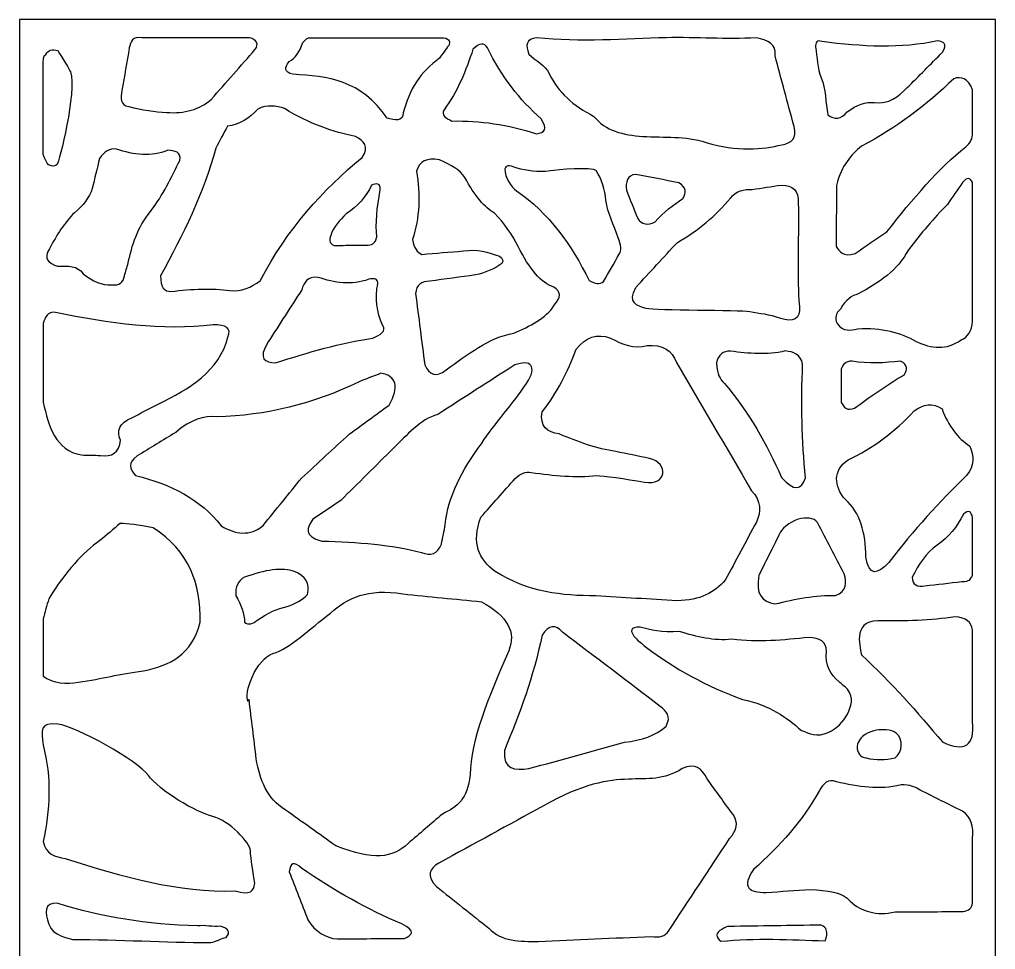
# Model space of a CAD drawing. Header units: centimetres. Extents: x 14.82 to 19.91, y -9 to 0.71.
# Drawn here: x 14.82 to 19.91, y -4.15 to 0.71 of the extents above; entities that cross this region are included whole.
import ezdxf

# ---------------------------------------------------------------- set-up
doc = ezdxf.new("R2010")
doc.units = ezdxf.units.CM
doc.header["$MEASUREMENT"] = 0
doc.layers.add('layer 1', color=7, linetype='Continuous')

msp = doc.modelspace()

# ---------------------------------------------------------------- linework, layer by layer
at = {"layer": 'layer 1', "color": 250, "lineweight": 30}
for points, knots in [([(14.81701, 0.70728), (14.81701, 0.70728), (19.91084, 0.70728), (19.91084, 0.70728), (19.91084, 0.70728), (19.91084, 0.70728), (19.91084, -9.00021), (19.91084, -9.00021), (19.91084, -9.00021), (19.91084, -9.00021), (14.81701, -9.00021), (14.81701, -9.00021), (14.81701, -9.00021), (14.81701, -9.00021), (14.81701, 0.70728), (14.81701, 0.70728)], [0, 0, 0, 0, 0.2, 0.2, 0.2, 0.2, 0.4, 0.4, 0.4, 0.4, 0.6, 0.6, 0.6, 0.6, 1, 1, 1, 1]), ([(15.38999, 0.55943), (15.39909, 0.58929), (15.40556, 0.6216), (15.45627, 0.61218), (15.45627, 0.61218), (15.64322, 0.61218), (15.83016, 0.61218), (16.01711, 0.61218), (16.01711, 0.61218), (16.0562, 0.60054), (16.0664, 0.5804), (16.04771, 0.55177), (16.04771, 0.55177), (15.97122, 0.46494), (15.89474, 0.3781), (15.81827, 0.29127), (15.81827, 0.29127), (15.75708, 0.23764), (15.6789, 0.21466), (15.58374, 0.22232), (15.58374, 0.22232), (15.52339, 0.22574), (15.45796, 0.23596), (15.38744, 0.25297), (15.38744, 0.25297), (15.34144, 0.25971), (15.34318, 0.29635), (15.35175, 0.33724), (15.35175, 0.33724), (15.3645, 0.41131), (15.37724, 0.48538), (15.38999, 0.55943)], [0, 0, 0, 0, 0.1111111, 0.1111111, 0.1111111, 0.1111111, 0.2222222, 0.2222222, 0.2222222, 0.2222222, 0.3333333, 0.3333333, 0.3333333, 0.3333333, 0.4444444, 0.4444444, 0.4444444, 0.4444444, 0.5555556, 0.5555556, 0.5555556, 0.5555556, 0.6666667, 0.6666667, 0.6666667, 0.6666667, 0.7777778, 0.7777778, 0.7777778, 0.7777778, 1, 1, 1, 1]), ([(16.33322, 0.61218), (16.32232, 0.61288), (16.31016, 0.60438), (16.29499, 0.58753), (16.29499, 0.58753), (16.28139, 0.53986), (16.2576, 0.50666), (16.2236, 0.48792), (16.2236, 0.48792), (16.19917, 0.45685), (16.19705, 0.43216), (16.244, 0.42152), (16.244, 0.42152), (16.42349, 0.41121), (16.60106, 0.39261), (16.73601, 0.19167), (16.73601, 0.19167), (16.77489, 0.18257), (16.81592, 0.1698), (16.82014, 0.21976), (16.82014, 0.21976), (16.84902, 0.34065), (16.91189, 0.43599), (17.00878, 0.5058), (17.00878, 0.5058), (17.02492, 0.52793), (17.04106, 0.55007), (17.05722, 0.57221), (17.05722, 0.57221), (17.06449, 0.58939), (17.06622, 0.6053), (17.02918, 0.61218), (17.02918, 0.61218), (16.79719, 0.61218), (16.5652, 0.61218), (16.33322, 0.61218)], [0, 0, 0, 0, 0.1, 0.1, 0.1, 0.1, 0.2, 0.2, 0.2, 0.2, 0.3, 0.3, 0.3, 0.3, 0.4, 0.4, 0.4, 0.4, 0.5, 0.5, 0.5, 0.5, 0.6, 0.6, 0.6, 0.6, 0.7, 0.7, 0.7, 0.7, 0.8, 0.8, 0.8, 0.8, 1, 1, 1, 1]), ([(17.51609, 0.61218), (17.74384, 0.58681), (17.97893, 0.6069), (18.19138, 0.61218), (18.19138, 0.61218), (18.35662, 0.6163), (18.50113, 0.60185), (18.66326, 0.61218), (18.66326, 0.61218), (18.72114, 0.59893), (18.7705, 0.57969), (18.76014, 0.51857), (18.76014, 0.51857), (18.79328, 0.39513), (18.82642, 0.27169), (18.85956, 0.14825), (18.85956, 0.14825), (18.87655, 0.0861), (18.8468, 0.06142), (18.79582, 0.05375), (18.79582, 0.05375), (18.69773, 0.02842), (18.56009, 0.01634), (18.4008, 0.06594), (18.4008, 0.06594), (18.28862, 0.10087), (18.18658, 0.09017), (18.06928, 0.09717), (18.06928, 0.09717), (17.96772, 0.10438), (17.87507, 0.12651), (17.81436, 0.20189), (17.81436, 0.20189), (17.70798, 0.25705), (17.62645, 0.32884), (17.58125, 0.42489), (17.58125, 0.42489), (17.56045, 0.4691), (17.51062, 0.49246), (17.4753, 0.52624), (17.4753, 0.52624), (17.45618, 0.57278), (17.46043, 0.60655), (17.51609, 0.61218)], [0, 0, 0, 0, 0.0833333, 0.0833333, 0.0833333, 0.0833333, 0.1666667, 0.1666667, 0.1666667, 0.1666667, 0.25, 0.25, 0.25, 0.25, 0.3333333, 0.3333333, 0.3333333, 0.3333333, 0.4166667, 0.4166667, 0.4166667, 0.4166667, 0.5, 0.5, 0.5, 0.5, 0.5833333, 0.5833333, 0.5833333, 0.5833333, 0.6666667, 0.6666667, 0.6666667, 0.6666667, 0.75, 0.75, 0.75, 0.75, 0.8333333, 0.8333333, 0.8333333, 0.8333333, 1, 1, 1, 1]), ([(17.18372, 0.55177), (17.21771, 0.58496), (17.2432, 0.58752), (17.2602, 0.55943), (17.2602, 0.55943), (17.33189, 0.40927), (17.42686, 0.28823), (17.53935, 0.18911), (17.53935, 0.18911), (17.57524, 0.13442), (17.55739, 0.11485), (17.51513, 0.11122), (17.51513, 0.11122), (17.36637, 0.15971), (17.21946, 0.18025), (17.0741, 0.17762), (17.0741, 0.17762), (17.04132, 0.19208), (17.01493, 0.20826), (17.03332, 0.23636), (17.03332, 0.23636), (17.10313, 0.33363), (17.14795, 0.4409), (17.18372, 0.55177)], [0, 0, 0, 0, 0.1428571, 0.1428571, 0.1428571, 0.1428571, 0.2857143, 0.2857143, 0.2857143, 0.2857143, 0.4285714, 0.4285714, 0.4285714, 0.4285714, 0.5714286, 0.5714286, 0.5714286, 0.5714286, 0.7142857, 0.7142857, 0.7142857, 0.7142857, 1, 1, 1, 1]), ([(18.97173, 0.56454), (18.97254, 0.58544), (18.97676, 0.60249), (19.00487, 0.59264), (19.00487, 0.59264), (19.21503, 0.56421), (19.41927, 0.5555), (19.60904, 0.59519), (19.60904, 0.59519), (19.63929, 0.59228), (19.66228, 0.5838), (19.63454, 0.53645), (19.63454, 0.53645), (19.5725, 0.47431), (19.51047, 0.41216), (19.44844, 0.35001), (19.44844, 0.35001), (19.40386, 0.30397), (19.35545, 0.26477), (19.28019, 0.2734), (19.28019, 0.2734), (19.23428, 0.27936), (19.1867, 0.26318), (19.13743, 0.22487), (19.13743, 0.22487), (19.10512, 0.18741), (19.07113, 0.18231), (19.03546, 0.20954), (19.03546, 0.20954), (19.02384, 0.27425), (19.02682, 0.34339), (19.0006, 0.40369), (19.0006, 0.40369), (18.97952, 0.45219), (18.98135, 0.51093), (18.97173, 0.56454)], [0, 0, 0, 0, 0.1, 0.1, 0.1, 0.1, 0.2, 0.2, 0.2, 0.2, 0.3, 0.3, 0.3, 0.3, 0.4, 0.4, 0.4, 0.4, 0.5, 0.5, 0.5, 0.5, 0.6, 0.6, 0.6, 0.6, 0.7, 0.7, 0.7, 0.7, 0.8, 0.8, 0.8, 0.8, 1, 1, 1, 1]), ([(14.95439, 0.52496), (14.94016, 0.52496), (14.94016, 0.47772), (14.94016, 0.47772), (14.94016, 0.47772), (14.94016, 0.31938), (14.94016, 0.16103), (14.94016, 0.00268), (14.94016, 0.00268), (14.94865, -0.01958), (14.9573, -0.04153), (14.97096, -0.05351), (14.97096, -0.05351), (14.99007, -0.05989), (15.00408, -0.05861), (15.01302, -0.04968), (15.01302, -0.04968), (15.023, -0.03974), (15.11677, 0.33016), (15.08313, 0.4343), (15.08313, 0.4343), (15.08011, 0.44363), (15.03894, 0.50836), (15.01684, 0.54539), (15.01684, 0.54539), (14.98752, 0.55389), (14.9667, 0.54708), (14.95439, 0.52496)], [0, 0, 0, 0, 0.125, 0.125, 0.125, 0.125, 0.25, 0.25, 0.25, 0.25, 0.375, 0.375, 0.375, 0.375, 0.5, 0.5, 0.5, 0.5, 0.625, 0.625, 0.625, 0.625, 0.75, 0.75, 0.75, 0.75, 1, 1, 1, 1]), ([(19.69317, 0.39854), (19.73194, 0.41174), (19.76646, 0.40152), (19.79166, 0.3398), (19.79166, 0.3398), (19.79166, 0.26573), (19.79166, 0.19167), (19.79166, 0.1176), (19.79166, 0.1176), (19.79204, 0.08461), (19.7795, 0.06292), (19.7569, 0.04354), (19.7569, 0.04354), (19.615, -0.06611), (19.47903, -0.22963), (19.34392, -0.40085), (19.34392, -0.40085), (19.28869, -0.43831), (19.23345, -0.47576), (19.17822, -0.51322), (19.17822, -0.51322), (19.11213, -0.53432), (19.09906, -0.5023), (19.0788, -0.47746), (19.0788, -0.47746), (19.07965, -0.37105), (19.0805, -0.26463), (19.08135, -0.15822), (19.08135, -0.15822), (19.10763, -0.05165), (19.1578, 0.00108), (19.21136, 0.0461), (19.21136, 0.0461), (19.39363, 0.14188), (19.5517, 0.26192), (19.69317, 0.39854)], [0, 0, 0, 0, 0.1, 0.1, 0.1, 0.1, 0.2, 0.2, 0.2, 0.2, 0.3, 0.3, 0.3, 0.3, 0.4, 0.4, 0.4, 0.4, 0.5, 0.5, 0.5, 0.5, 0.6, 0.6, 0.6, 0.6, 0.7, 0.7, 0.7, 0.7, 0.8, 0.8, 0.8, 0.8, 1, 1, 1, 1]), ([(15.9024, 0.1508), (15.96591, 0.15888), (16.01731, 0.19123), (16.06045, 0.24019), (16.06045, 0.24019), (16.10931, 0.26453), (16.1552, 0.25598), (16.20066, 0.24275), (16.20066, 0.24275), (16.3315, 0.16162), (16.45302, 0.12035), (16.5703, 0.09717), (16.5703, 0.09717), (16.61536, 0.07442), (16.64256, 0.04422), (16.60599, -0.01265), (16.60599, -0.01265), (16.39963, -0.18167), (16.21495, -0.38501), (16.07319, -0.65624), (16.07319, -0.65624), (16.02645, -0.69115), (15.97547, -0.71328), (15.91514, -0.70732), (15.91514, -0.70732), (15.82413, -0.69326), (15.71812, -0.69922), (15.60667, -0.71243), (15.60667, -0.71243), (15.57398, -0.71199), (15.55188, -0.69241), (15.55314, -0.6307), (15.55314, -0.6307), (15.66925, -0.41604), (15.77979, -0.19928), (15.84121, 0.03588), (15.84121, 0.03588), (15.86161, 0.07419), (15.882, 0.1125), (15.9024, 0.1508)], [0, 0, 0, 0, 0.0909091, 0.0909091, 0.0909091, 0.0909091, 0.1818182, 0.1818182, 0.1818182, 0.1818182, 0.2727273, 0.2727273, 0.2727273, 0.2727273, 0.3636364, 0.3636364, 0.3636364, 0.3636364, 0.4545455, 0.4545455, 0.4545455, 0.4545455, 0.5454545, 0.5454545, 0.5454545, 0.5454545, 0.6363636, 0.6363636, 0.6363636, 0.6363636, 0.7272727, 0.7272727, 0.7272727, 0.7272727, 0.8181818, 0.8181818, 0.8181818, 0.8181818, 1, 1, 1, 1]), ([(15.23449, -0.01776), (15.25944, 0.01629), (15.28759, 0.03757), (15.32276, 0.03077), (15.32276, 0.03077), (15.41367, 0.00136), (15.50385, -0.01314), (15.59138, 0.02567), (15.59138, 0.02567), (15.62596, 0.02081), (15.66336, 0.01854), (15.65288, -0.02797), (15.65288, -0.02797), (15.61093, -0.11692), (15.56708, -0.20589), (15.50121, -0.29486), (15.50121, -0.29486), (15.42924, -0.37986), (15.40457, -0.47116), (15.38394, -0.56302), (15.38394, -0.56302), (15.37757, -0.58558), (15.37119, -0.60814), (15.36482, -0.6307), (15.36482, -0.6307), (15.35822, -0.66391), (15.33996, -0.68432), (15.29599, -0.67667), (15.29599, -0.67667), (15.24896, -0.68137), (15.19986, -0.65875), (15.14941, -0.61921), (15.14941, -0.61921), (15.12079, -0.5767), (15.06827, -0.57862), (15.01557, -0.5809), (15.01557, -0.5809), (14.96836, -0.5641), (14.93904, -0.53984), (14.97351, -0.48895), (14.97351, -0.48895), (15.01069, -0.41713), (15.05276, -0.35263), (15.10352, -0.30124), (15.10352, -0.30124), (15.14887, -0.26388), (15.18181, -0.22237), (15.19657, -0.17482), (15.19657, -0.17482), (15.20921, -0.12247), (15.22185, -0.07011), (15.23449, -0.01776)], [0, 0, 0, 0, 0.0714286, 0.0714286, 0.0714286, 0.0714286, 0.1428571, 0.1428571, 0.1428571, 0.1428571, 0.2142857, 0.2142857, 0.2142857, 0.2142857, 0.2857143, 0.2857143, 0.2857143, 0.2857143, 0.3571429, 0.3571429, 0.3571429, 0.3571429, 0.4285714, 0.4285714, 0.4285714, 0.4285714, 0.5, 0.5, 0.5, 0.5, 0.5714286, 0.5714286, 0.5714286, 0.5714286, 0.6428571, 0.6428571, 0.6428571, 0.6428571, 0.7142857, 0.7142857, 0.7142857, 0.7142857, 0.7857143, 0.7857143, 0.7857143, 0.7857143, 0.8571429, 0.8571429, 0.8571429, 0.8571429, 1, 1, 1, 1]), ([(16.88897, -0.08416), (16.905, -0.03426), (16.94173, -0.01064), (17.00878, -0.02541), (17.00878, -0.02541), (17.07187, -0.05185), (17.11563, -0.07737), (17.14135, -0.11736), (17.14135, -0.11736), (17.19316, -0.21461), (17.245, -0.27463), (17.29685, -0.3038), (17.29685, -0.3038), (17.34972, -0.35763), (17.38842, -0.41679), (17.41921, -0.47746), (17.41921, -0.47746), (17.47799, -0.59355), (17.53969, -0.66867), (17.60531, -0.68944), (17.60531, -0.68944), (17.64356, -0.71071), (17.6444, -0.74221), (17.60786, -0.78394), (17.60786, -0.78394), (17.56361, -0.85441), (17.48153, -0.89329), (17.39627, -0.92952), (17.39627, -0.92952), (17.26425, -0.95397), (17.15549, -1.04057), (17.04447, -1.12105), (17.04447, -1.12105), (16.98986, -1.16522), (16.9563, -1.14499), (16.9323, -1.09552), (16.9323, -1.09552), (16.91615, -0.97123), (16.90001, -0.84694), (16.88386, -0.72265), (16.88386, -0.72265), (16.88806, -0.6762), (16.9162, -0.65922), (16.95779, -0.65879), (16.95779, -0.65879), (17.03767, -0.64772), (17.11755, -0.63665), (17.19743, -0.62559), (17.19743, -0.62559), (17.2466, -0.61506), (17.29269, -0.59607), (17.33509, -0.56685), (17.33509, -0.56685), (17.34518, -0.55214), (17.33775, -0.5398), (17.32234, -0.52854), (17.32234, -0.52854), (17.26376, -0.50748), (17.20423, -0.48894), (17.1337, -0.50045), (17.1337, -0.50045), (17.06147, -0.5064), (16.98924, -0.51236), (16.91701, -0.51833), (16.91701, -0.51833), (16.8934, -0.50768), (16.87516, -0.4864), (16.86857, -0.44171), (16.86857, -0.44171), (16.90427, -0.32593), (16.91106, -0.20673), (16.88897, -0.08416)], [0, 0, 0, 0, 0.0526316, 0.0526316, 0.0526316, 0.0526316, 0.1052632, 0.1052632, 0.1052632, 0.1052632, 0.1578947, 0.1578947, 0.1578947, 0.1578947, 0.2105263, 0.2105263, 0.2105263, 0.2105263, 0.2631579, 0.2631579, 0.2631579, 0.2631579, 0.3157895, 0.3157895, 0.3157895, 0.3157895, 0.3684211, 0.3684211, 0.3684211, 0.3684211, 0.4210526, 0.4210526, 0.4210526, 0.4210526, 0.4736842, 0.4736842, 0.4736842, 0.4736842, 0.5263158, 0.5263158, 0.5263158, 0.5263158, 0.5789474, 0.5789474, 0.5789474, 0.5789474, 0.6315789, 0.6315789, 0.6315789, 0.6315789, 0.6842105, 0.6842105, 0.6842105, 0.6842105, 0.7368421, 0.7368421, 0.7368421, 0.7368421, 0.7894737, 0.7894737, 0.7894737, 0.7894737, 0.8421053, 0.8421053, 0.8421053, 0.8421053, 0.8947368, 0.8947368, 0.8947368, 0.8947368, 1, 1, 1, 1]), ([(17.35038, -0.07267), (17.35997, -0.05203), (17.36496, -0.04953), (17.41443, -0.06883), (17.41443, -0.06883), (17.46525, -0.08118), (17.51993, -0.09109), (17.58778, -0.08288), (17.58778, -0.08288), (17.62009, -0.07539), (17.80591, -0.06293), (17.82742, -0.0816), (17.82742, -0.0816), (17.85697, -0.12912), (17.87184, -0.18087), (17.87759, -0.23524), (17.87759, -0.23524), (17.88488, -0.30412), (17.92062, -0.36693), (17.94213, -0.43277), (17.94213, -0.43277), (17.95573, -0.46831), (17.96082, -0.49852), (17.94723, -0.51705), (17.94723, -0.51705), (17.92003, -0.56472), (17.89284, -0.61239), (17.86565, -0.66007), (17.86565, -0.66007), (17.84631, -0.67753), (17.81996, -0.67155), (17.79045, -0.65496), (17.79045, -0.65496), (17.69742, -0.46945), (17.5818, -0.30366), (17.4106, -0.18631), (17.4106, -0.18631), (17.38316, -0.16792), (17.35058, -0.11831), (17.35038, -0.07267)], [0, 0, 0, 0, 0.0909091, 0.0909091, 0.0909091, 0.0909091, 0.1818182, 0.1818182, 0.1818182, 0.1818182, 0.2727273, 0.2727273, 0.2727273, 0.2727273, 0.3636364, 0.3636364, 0.3636364, 0.3636364, 0.4545455, 0.4545455, 0.4545455, 0.4545455, 0.5454545, 0.5454545, 0.5454545, 0.5454545, 0.6363636, 0.6363636, 0.6363636, 0.6363636, 0.7272727, 0.7272727, 0.7272727, 0.7272727, 0.8181818, 0.8181818, 0.8181818, 0.8181818, 1, 1, 1, 1]), ([(17.98419, -0.18376), (17.98071, -0.14087), (17.98801, -0.10617), (18.03391, -0.10075), (18.03391, -0.10075), (18.10868, -0.11545), (18.18346, -0.13013), (18.25824, -0.14482), (18.25824, -0.14482), (18.29892, -0.1692), (18.29871, -0.19706), (18.2799, -0.22654), (18.2799, -0.22654), (18.22887, -0.25942), (18.17922, -0.29772), (18.13332, -0.35104), (18.13332, -0.35104), (18.0954, -0.36758), (18.06439, -0.36406), (18.04347, -0.33126), (18.04347, -0.33126), (18.02371, -0.28208), (18.00395, -0.23292), (17.98419, -0.18376)], [0, 0, 0, 0, 0.1428571, 0.1428571, 0.1428571, 0.1428571, 0.2857143, 0.2857143, 0.2857143, 0.2857143, 0.4285714, 0.4285714, 0.4285714, 0.4285714, 0.5714286, 0.5714286, 0.5714286, 0.5714286, 0.7142857, 0.7142857, 0.7142857, 0.7142857, 1, 1, 1, 1]), ([(16.65348, -0.15694), (16.68029, -0.1475), (16.70324, -0.14406), (16.69936, -0.18249), (16.69936, -0.18249), (16.68225, -0.27538), (16.67481, -0.35858), (16.68151, -0.42766), (16.68151, -0.42766), (16.67684, -0.45531), (16.66197, -0.46936), (16.63691, -0.4698), (16.63691, -0.4698), (16.59824, -0.47023), (16.55958, -0.47065), (16.52091, -0.47108), (16.52091, -0.47108), (16.50052, -0.4715), (16.48012, -0.47193), (16.45973, -0.47236), (16.45973, -0.47236), (16.43467, -0.46446), (16.43296, -0.44488), (16.44188, -0.42), (16.44188, -0.42), (16.45587, -0.37398), (16.48774, -0.33994), (16.52218, -0.30762), (16.52218, -0.30762), (16.58189, -0.26697), (16.6278, -0.21801), (16.65348, -0.15694)], [0, 0, 0, 0, 0.1111111, 0.1111111, 0.1111111, 0.1111111, 0.2222222, 0.2222222, 0.2222222, 0.2222222, 0.3333333, 0.3333333, 0.3333333, 0.3333333, 0.4444444, 0.4444444, 0.4444444, 0.4444444, 0.5555556, 0.5555556, 0.5555556, 0.5555556, 0.6666667, 0.6666667, 0.6666667, 0.6666667, 0.7777778, 0.7777778, 0.7777778, 0.7777778, 1, 1, 1, 1]), ([(19.10174, -0.80437), (19.1303, -0.75169), (19.16153, -0.7336), (19.19352, -0.7252), (19.19352, -0.7252), (19.30234, -0.66726), (19.40177, -0.60109), (19.45609, -0.49535), (19.45609, -0.49535), (19.52177, -0.41065), (19.58868, -0.32892), (19.66003, -0.25783), (19.66003, -0.25783), (19.68637, -0.21952), (19.71272, -0.18121), (19.73906, -0.1429), (19.73906, -0.1429), (19.75997, -0.11651), (19.77751, -0.11651), (19.79166, -0.1429), (19.79166, -0.1429), (19.79166, -0.38467), (19.79166, -0.62644), (19.79166, -0.86821), (19.79166, -0.86821), (19.78592, -0.91651), (19.76774, -0.95099), (19.73142, -0.96527), (19.73142, -0.96527), (19.65514, -1.01954), (19.57653, -1.0106), (19.49687, -0.97293), (19.49687, -0.97293), (19.41491, -0.9261), (19.31707, -0.89885), (19.19096, -0.90653), (19.19096, -0.90653), (19.15408, -0.91609), (19.11731, -0.92389), (19.08389, -0.87843), (19.08389, -0.87843), (19.07115, -0.85033), (19.0771, -0.82563), (19.10174, -0.80437)], [0, 0, 0, 0, 0.0833333, 0.0833333, 0.0833333, 0.0833333, 0.1666667, 0.1666667, 0.1666667, 0.1666667, 0.25, 0.25, 0.25, 0.25, 0.3333333, 0.3333333, 0.3333333, 0.3333333, 0.4166667, 0.4166667, 0.4166667, 0.4166667, 0.5, 0.5, 0.5, 0.5, 0.5833333, 0.5833333, 0.5833333, 0.5833333, 0.6666667, 0.6666667, 0.6666667, 0.6666667, 0.75, 0.75, 0.75, 0.75, 0.8333333, 0.8333333, 0.8333333, 0.8333333, 1, 1, 1, 1]), ([(18.03391, -0.69072), (17.99093, -0.77245), (18.03773, -0.78756), (18.08744, -0.80054), (18.08744, -0.80054), (18.13715, -0.81352), (18.57314, -0.80886), (18.62788, -0.81842), (18.62788, -0.81842), (18.68262, -0.82797), (18.72854, -0.8321), (18.78976, -0.85289), (18.78976, -0.85289), (18.85099, -0.87369), (18.89749, -0.85756), (18.8871, -0.79039), (18.8871, -0.79039), (18.87672, -0.72323), (18.88408, -0.4349), (18.88153, -0.2476), (18.88153, -0.2476), (18.88408, -0.18674), (18.85434, -0.15653), (18.79231, -0.15694), (18.79231, -0.15694), (18.74175, -0.16461), (18.69118, -0.17228), (18.64063, -0.17993), (18.64063, -0.17993), (18.59867, -0.17821), (18.55893, -0.18545), (18.52718, -0.22462), (18.52718, -0.22462), (18.45198, -0.317), (18.35977, -0.39404), (18.25059, -0.45576), (18.25059, -0.45576), (18.17836, -0.53409), (18.10613, -0.6124), (18.03391, -0.69072)], [0, 0, 0, 0, 0.0909091, 0.0909091, 0.0909091, 0.0909091, 0.1818182, 0.1818182, 0.1818182, 0.1818182, 0.2727273, 0.2727273, 0.2727273, 0.2727273, 0.3636364, 0.3636364, 0.3636364, 0.3636364, 0.4545455, 0.4545455, 0.4545455, 0.4545455, 0.5454545, 0.5454545, 0.5454545, 0.5454545, 0.6363636, 0.6363636, 0.6363636, 0.6363636, 0.7272727, 0.7272727, 0.7272727, 0.7272727, 0.8181818, 0.8181818, 0.8181818, 0.8181818, 1, 1, 1, 1]), ([(16.11558, -0.9742), (16.17379, -0.88397), (16.232, -0.79373), (16.29021, -0.70349), (16.29021, -0.70349), (16.30161, -0.66513), (16.31855, -0.63233), (16.37433, -0.63836), (16.37433, -0.63836), (16.46132, -0.66671), (16.54904, -0.68163), (16.63945, -0.64858), (16.63945, -0.64858), (16.67217, -0.64092), (16.68788, -0.6486), (16.68662, -0.67157), (16.68662, -0.67157), (16.6737, -0.74724), (16.68081, -0.81981), (16.71211, -0.88865), (16.71211, -0.88865), (16.73349, -0.91933), (16.70114, -0.93806), (16.66112, -0.95505), (16.66112, -0.95505), (16.49389, -0.98145), (16.32442, -1.02822), (16.15382, -1.0853), (16.15382, -1.0853), (16.09883, -1.0816), (16.05794, -1.06678), (16.11558, -0.9742)], [0, 0, 0, 0, 0.1111111, 0.1111111, 0.1111111, 0.1111111, 0.2222222, 0.2222222, 0.2222222, 0.2222222, 0.3333333, 0.3333333, 0.3333333, 0.3333333, 0.4444444, 0.4444444, 0.4444444, 0.4444444, 0.5555556, 0.5555556, 0.5555556, 0.5555556, 0.6666667, 0.6666667, 0.6666667, 0.6666667, 0.7777778, 0.7777778, 0.7777778, 0.7777778, 1, 1, 1, 1]), ([(14.94016, -0.87843), (14.95286, -0.84877), (14.9606, -0.81304), (15.00505, -0.82224), (15.00505, -0.82224), (15.28484, -0.87821), (15.56228, -0.91888), (15.82847, -0.88609), (15.82847, -0.88609), (15.89246, -0.88576), (15.92591, -0.90257), (15.90494, -0.94995), (15.90494, -0.94995), (15.85806, -1.12853), (15.70669, -1.22037), (15.54039, -1.29983), (15.54039, -1.29983), (15.4945, -1.32366), (15.44862, -1.3475), (15.40274, -1.37134), (15.40274, -1.37134), (15.33624, -1.39965), (15.32221, -1.44009), (15.3441, -1.48882), (15.3441, -1.48882), (15.33634, -1.55501), (15.29831, -1.5767), (15.23958, -1.56799), (15.23958, -1.56799), (15.20644, -1.56714), (15.1733, -1.56629), (15.14016, -1.56544), (15.14016, -1.56544), (15.0039, -1.54096), (14.97005, -1.4172), (14.94016, -1.28962), (14.94016, -1.28962), (14.94016, -1.15255), (14.94016, -1.01549), (14.94016, -0.87843)], [0, 0, 0, 0, 0.0909091, 0.0909091, 0.0909091, 0.0909091, 0.1818182, 0.1818182, 0.1818182, 0.1818182, 0.2727273, 0.2727273, 0.2727273, 0.2727273, 0.3636364, 0.3636364, 0.3636364, 0.3636364, 0.4545455, 0.4545455, 0.4545455, 0.4545455, 0.5454545, 0.5454545, 0.5454545, 0.5454545, 0.6363636, 0.6363636, 0.6363636, 0.6363636, 0.7272727, 0.7272727, 0.7272727, 0.7272727, 0.8181818, 0.8181818, 0.8181818, 0.8181818, 1, 1, 1, 1]), ([(17.54413, -1.34069), (17.53179, -1.4173), (17.57088, -1.4471), (17.63336, -1.45562), (17.63336, -1.45562), (17.73192, -1.49734), (17.83049, -1.53309), (17.92907, -1.54756), (17.92907, -1.54756), (17.9877, -1.55948), (18.04633, -1.5714), (18.10497, -1.58332), (18.10497, -1.58332), (18.20811, -1.60795), (18.1945, -1.72809), (18.07893, -1.70767), (18.07893, -1.70767), (17.98009, -1.6902), (17.86158, -1.67301), (17.82965, -1.67271), (17.82965, -1.67271), (17.72216, -1.68467), (17.60573, -1.67273), (17.48805, -1.65739), (17.48805, -1.65739), (17.46001, -1.64845), (17.43197, -1.6629), (17.40392, -1.68803), (17.40392, -1.68803), (17.34443, -1.75528), (17.28495, -1.82253), (17.22547, -1.88979), (17.22547, -1.88979), (17.17361, -2.02643), (17.21527, -2.11155), (17.29939, -2.17328), (17.29939, -2.17328), (17.47446, -2.28421), (17.64949, -2.29942), (17.82455, -2.30097), (17.82455, -2.30097), (17.96561, -2.30949), (18.10666, -2.318), (18.24773, -2.32651), (18.24773, -2.32651), (18.37009, -2.32523), (18.44572, -2.28181), (18.50011, -2.21925), (18.50011, -2.21925), (18.5545, -2.11794), (18.60888, -2.01663), (18.66326, -1.91533), (18.66326, -1.91533), (18.68747, -1.86084), (18.68831, -1.80634), (18.63776, -1.75188), (18.63776, -1.75188), (18.5069, -1.52883), (18.37603, -1.3058), (18.24518, -1.08275), (18.24518, -1.08275), (18.22478, -1.0189), (18.17379, -0.98912), (18.09223, -0.99336), (18.09223, -0.99336), (18.02421, -1.0148), (17.96218, -0.98835), (17.90103, -0.95505), (17.90103, -0.95505), (17.83134, -0.93037), (17.77186, -0.94996), (17.72258, -1.01379), (17.72258, -1.01379), (17.6785, -1.13203), (17.62219, -1.24293), (17.54413, -1.34069)], [0, 0, 0, 0, 0.05, 0.05, 0.05, 0.05, 0.1, 0.1, 0.1, 0.1, 0.15, 0.15, 0.15, 0.15, 0.2, 0.2, 0.2, 0.2, 0.25, 0.25, 0.25, 0.25, 0.3, 0.3, 0.3, 0.3, 0.35, 0.35, 0.35, 0.35, 0.4, 0.4, 0.4, 0.4, 0.45, 0.45, 0.45, 0.45, 0.5, 0.5, 0.5, 0.5, 0.55, 0.55, 0.55, 0.55, 0.6, 0.6, 0.6, 0.6, 0.65, 0.65, 0.65, 0.65, 0.7, 0.7, 0.7, 0.7, 0.75, 0.75, 0.75, 0.75, 0.8, 0.8, 0.8, 0.8, 0.85, 0.85, 0.85, 0.85, 0.9, 0.9, 0.9, 0.9, 1, 1, 1, 1]), ([(17.00114, -1.35347), (17.13455, -1.26748), (17.26796, -1.1815), (17.40137, -1.09552), (17.40137, -1.09552), (17.48294, -1.06658), (17.52371, -1.09894), (17.46255, -1.19257), (17.46255, -1.19257), (17.39457, -1.29728), (17.296, -1.40198), (17.22802, -1.5067), (17.22802, -1.5067), (17.12646, -1.64418), (17.05252, -1.78378), (17.03937, -1.92811), (17.03937, -1.92811), (17.03257, -1.96215), (17.02577, -1.9962), (17.01898, -2.03026), (17.01898, -2.03026), (16.99774, -2.08219), (16.96291, -2.09665), (16.91446, -2.07367), (16.91446, -2.07367), (16.76024, -2.03492), (16.58264, -2.01959), (16.39441, -2.01494), (16.39441, -2.01494), (16.29809, -1.98942), (16.3152, -1.946), (16.34852, -1.90001), (16.34852, -1.90001), (16.39696, -1.86765), (16.4454, -1.8353), (16.49383, -1.80296), (16.49383, -1.80296), (16.58476, -1.71271), (16.67569, -1.62248), (16.7666, -1.53224), (16.7666, -1.53224), (16.83933, -1.46175), (16.90667, -1.38036), (17.00114, -1.35347)], [0, 0, 0, 0, 0.0833333, 0.0833333, 0.0833333, 0.0833333, 0.1666667, 0.1666667, 0.1666667, 0.1666667, 0.25, 0.25, 0.25, 0.25, 0.3333333, 0.3333333, 0.3333333, 0.3333333, 0.4166667, 0.4166667, 0.4166667, 0.4166667, 0.5, 0.5, 0.5, 0.5, 0.5833333, 0.5833333, 0.5833333, 0.5833333, 0.6666667, 0.6666667, 0.6666667, 0.6666667, 0.75, 0.75, 0.75, 0.75, 0.8333333, 0.8333333, 0.8333333, 0.8333333, 1, 1, 1, 1]), ([(18.45454, -1.08402), (18.46387, -1.04189), (18.48852, -1.02188), (18.52846, -1.024), (18.52846, -1.024), (18.62321, -1.03539), (18.71796, -1.04573), (18.8127, -1.02273), (18.8127, -1.02273), (18.85711, -1.02631), (18.89409, -1.04036), (18.90448, -1.09169), (18.90448, -1.09169), (18.89447, -1.29468), (18.90128, -1.49139), (18.9185, -1.6842), (18.9185, -1.6842), (18.89798, -1.74921), (18.85953, -1.75751), (18.79486, -1.68292), (18.79486, -1.68292), (18.71712, -1.51014), (18.62619, -1.34232), (18.49404, -1.19001), (18.49404, -1.19001), (18.4731, -1.16532), (18.45812, -1.15191), (18.45454, -1.08402)], [0, 0, 0, 0, 0.125, 0.125, 0.125, 0.125, 0.25, 0.25, 0.25, 0.25, 0.375, 0.375, 0.375, 0.375, 0.5, 0.5, 0.5, 0.5, 0.625, 0.625, 0.625, 0.625, 0.75, 0.75, 0.75, 0.75, 1, 1, 1, 1]), ([(19.1046, -1.11723), (19.11529, -1.09535), (19.12679, -1.07422), (19.16323, -1.07637), (19.16323, -1.07637), (19.24735, -1.08862), (19.33147, -1.08671), (19.4156, -1.07509), (19.4156, -1.07509), (19.45473, -1.09548), (19.45131, -1.11982), (19.436, -1.14532), (19.436, -1.14532), (19.34907, -1.19865), (19.26583, -1.25416), (19.18744, -1.3126), (19.18744, -1.3126), (19.15176, -1.3377), (19.12456, -1.33045), (19.10587, -1.29089), (19.10587, -1.29089), (19.10545, -1.233), (19.10502, -1.17512), (19.1046, -1.11723)], [0, 0, 0, 0, 0.1428571, 0.1428571, 0.1428571, 0.1428571, 0.2857143, 0.2857143, 0.2857143, 0.2857143, 0.4285714, 0.4285714, 0.4285714, 0.4285714, 0.5714286, 0.5714286, 0.5714286, 0.5714286, 0.7142857, 0.7142857, 0.7142857, 0.7142857, 1, 1, 1, 1]), ([(15.42313, -1.67271), (15.38997, -1.63866), (15.38233, -1.60461), (15.43078, -1.57055), (15.43078, -1.57055), (15.49791, -1.52969), (15.56504, -1.48882), (15.63217, -1.44796), (15.63217, -1.44796), (15.71119, -1.37858), (15.78086, -1.3607), (15.84631, -1.36623), (15.84631, -1.36623), (16.10293, -1.36029), (16.34935, -1.29985), (16.5856, -1.1849), (16.5856, -1.1849), (16.62469, -1.16958), (16.66378, -1.15426), (16.70287, -1.13893), (16.70287, -1.13893), (16.7853, -1.15341), (16.79974, -1.20875), (16.7462, -1.30494), (16.7462, -1.30494), (16.67736, -1.35517), (16.60854, -1.4054), (16.53971, -1.45562), (16.53971, -1.45562), (16.45643, -1.53224), (16.37316, -1.60886), (16.28988, -1.68547), (16.28988, -1.68547), (16.22275, -1.76804), (16.15562, -1.85062), (16.08849, -1.93321), (16.08849, -1.93321), (16.01923, -1.99153), (15.9453, -1.9796), (15.86925, -1.93576), (15.86925, -1.93576), (15.76261, -1.79442), (15.60455, -1.71866), (15.42313, -1.67271)], [0, 0, 0, 0, 0.0833333, 0.0833333, 0.0833333, 0.0833333, 0.1666667, 0.1666667, 0.1666667, 0.1666667, 0.25, 0.25, 0.25, 0.25, 0.3333333, 0.3333333, 0.3333333, 0.3333333, 0.4166667, 0.4166667, 0.4166667, 0.4166667, 0.5, 0.5, 0.5, 0.5, 0.5833333, 0.5833333, 0.5833333, 0.5833333, 0.6666667, 0.6666667, 0.6666667, 0.6666667, 0.75, 0.75, 0.75, 0.75, 0.8333333, 0.8333333, 0.8333333, 0.8333333, 1, 1, 1, 1]), ([(19.2343, -2.09666), (19.24937, -2.20074), (19.29483, -2.1901), (19.35412, -2.12731), (19.35412, -2.12731), (19.48349, -1.95661), (19.61987, -1.80935), (19.75945, -1.67271), (19.75945, -1.67271), (19.80176, -1.62164), (19.79963, -1.57056), (19.77729, -1.51947), (19.77729, -1.51947), (19.71403, -1.47788), (19.66465, -1.41466), (19.63199, -1.32537), (19.63199, -1.32537), (19.58354, -1.2908), (19.5351, -1.29868), (19.48668, -1.33559), (19.48668, -1.33559), (19.38513, -1.44382), (19.27125, -1.53043), (19.14253, -1.59098), (19.14253, -1.59098), (19.06189, -1.64462), (19.06655, -1.73011), (19.12723, -1.79785), (19.12723, -1.79785), (19.20693, -1.86681), (19.23284, -1.97323), (19.2343, -2.09666)], [0, 0, 0, 0, 0.1111111, 0.1111111, 0.1111111, 0.1111111, 0.2222222, 0.2222222, 0.2222222, 0.2222222, 0.3333333, 0.3333333, 0.3333333, 0.3333333, 0.4444444, 0.4444444, 0.4444444, 0.4444444, 0.5555556, 0.5555556, 0.5555556, 0.5555556, 0.6666667, 0.6666667, 0.6666667, 0.6666667, 0.7777778, 0.7777778, 0.7777778, 0.7777778, 1, 1, 1, 1]), ([(19.74318, -1.87447), (19.76868, -1.85125), (19.78484, -1.85786), (19.79166, -1.89426), (19.79166, -1.89426), (19.79166, -1.99386), (19.79166, -2.09347), (19.79166, -2.19307), (19.79166, -2.19307), (19.77666, -2.21754), (19.7794, -2.22414), (19.73554, -2.22627), (19.73554, -2.22627), (19.67118, -2.23371), (19.6068, -2.24117), (19.54243, -2.24862), (19.54243, -2.24862), (19.5027, -2.25435), (19.47573, -2.2452), (19.47678, -2.20328), (19.47678, -2.20328), (19.50951, -2.13537), (19.54967, -2.076), (19.60617, -2.03537), (19.60617, -2.03537), (19.66674, -1.99577), (19.71151, -1.94128), (19.74318, -1.87447)], [0, 0, 0, 0, 0.125, 0.125, 0.125, 0.125, 0.25, 0.25, 0.25, 0.25, 0.375, 0.375, 0.375, 0.375, 0.5, 0.5, 0.5, 0.5, 0.625, 0.625, 0.625, 0.625, 0.75, 0.75, 0.75, 0.75, 1, 1, 1, 1]), ([(14.94016, -2.42101), (14.94989, -2.38611), (14.95962, -2.35121), (14.96936, -2.3163), (14.96936, -2.3163), (15.05857, -2.17415), (15.14779, -2.07285), (15.23703, -2.01238), (15.23703, -2.01238), (15.27187, -1.98259), (15.30671, -1.9528), (15.34156, -1.92299), (15.34156, -1.92299), (15.38149, -1.92322), (15.43416, -1.92877), (15.51491, -1.94598), (15.51491, -1.94598), (15.70058, -2.06559), (15.76431, -2.23755), (15.75963, -2.43889), (15.75963, -2.43889), (15.71763, -2.60818), (15.60118, -2.6656), (15.46392, -2.69173), (15.46392, -2.69173), (15.33475, -2.7079), (15.25275, -2.73429), (15.12359, -2.75046), (15.12359, -2.75046), (15.06567, -2.76446), (14.99152, -2.75641), (14.94016, -2.71982), (14.94016, -2.71982), (14.94016, -2.62022), (14.94016, -2.52061), (14.94016, -2.42101)], [0, 0, 0, 0, 0.1, 0.1, 0.1, 0.1, 0.2, 0.2, 0.2, 0.2, 0.3, 0.3, 0.3, 0.3, 0.4, 0.4, 0.4, 0.4, 0.5, 0.5, 0.5, 0.5, 0.6, 0.6, 0.6, 0.6, 0.7, 0.7, 0.7, 0.7, 0.8, 0.8, 0.8, 0.8, 1, 1, 1, 1]), ([(18.67632, -2.19244), (18.68779, -2.16945), (18.78084, -1.98429), (18.78466, -1.97279), (18.78466, -1.97279), (18.78848, -1.9613), (18.83586, -1.91213), (18.88026, -1.90128), (18.88026, -1.90128), (18.92465, -1.89044), (18.96161, -1.8913), (18.98223, -1.91788), (18.98223, -1.91788), (19.02854, -2.00727), (19.07485, -2.09666), (19.12116, -2.18605), (19.12116, -2.18605), (19.13516, -2.23192), (19.13624, -2.27427), (19.07527, -2.2997), (19.07527, -2.2997), (18.97417, -2.29494), (18.8671, -2.3171), (18.75917, -2.34312), (18.75917, -2.34312), (18.69435, -2.33162), (18.65612, -2.29247), (18.67632, -2.19244)], [0, 0, 0, 0, 0.125, 0.125, 0.125, 0.125, 0.25, 0.25, 0.25, 0.25, 0.375, 0.375, 0.375, 0.375, 0.5, 0.5, 0.5, 0.5, 0.625, 0.625, 0.625, 0.625, 0.75, 0.75, 0.75, 0.75, 1, 1, 1, 1]), ([(15.94573, -2.30097), (15.94233, -2.2533), (15.95762, -2.22097), (15.99162, -2.20393), (15.99162, -2.20393), (16.09969, -2.16403), (16.18774, -2.1519), (16.25164, -2.17328), (16.25164, -2.17328), (16.31027, -2.19626), (16.33322, -2.23628), (16.32048, -2.29332), (16.32048, -2.29332), (16.29434, -2.32226), (16.25651, -2.34183), (16.2134, -2.35716), (16.2134, -2.35716), (16.1624, -2.36567), (16.11142, -2.39035), (16.06045, -2.42612), (16.06045, -2.42612), (16.03453, -2.44677), (16.01072, -2.45569), (15.99162, -2.43889), (15.99162, -2.43889), (15.99034, -2.39291), (15.97418, -2.34694), (15.94573, -2.30097)], [0, 0, 0, 0, 0.125, 0.125, 0.125, 0.125, 0.25, 0.25, 0.25, 0.25, 0.375, 0.375, 0.375, 0.375, 0.5, 0.5, 0.5, 0.5, 0.625, 0.625, 0.625, 0.625, 0.75, 0.75, 0.75, 0.75, 1, 1, 1, 1]), ([(16.01201, -2.85263), (15.98142, -2.81263), (16.0545, -2.62704), (16.13948, -2.60234), (16.13948, -2.60234), (16.22447, -2.57764), (16.33152, -2.47379), (16.4403, -2.39036), (16.4403, -2.39036), (16.52735, -2.31285), (16.63523, -2.25921), (16.81758, -2.29076), (16.81758, -2.29076), (16.95439, -2.30439), (17.09121, -2.31801), (17.22802, -2.33162), (17.22802, -2.33162), (17.36673, -2.40624), (17.4088, -2.49201), (17.37078, -2.58702), (17.37078, -2.58702), (17.26826, -2.82367), (17.16893, -3.05838), (17.16939, -3.23316), (17.16939, -3.23316), (17.1527, -3.36572), (17.10626, -3.3988), (17.02407, -3.44003), (17.02407, -3.44003), (16.96459, -3.49111), (16.90511, -3.54219), (16.84562, -3.59327), (16.84562, -3.59327), (16.76027, -3.67038), (16.66762, -3.68228), (16.46834, -3.60604), (16.46834, -3.60604), (16.37996, -3.54304), (16.29158, -3.48004), (16.20321, -3.41704), (16.20321, -3.41704), (16.11099, -3.35915), (16.0702, -3.2638), (16.0528, -3.15144), (16.0528, -3.15144), (16.04019, -3.04788), (16.02758, -2.94433), (16.01498, -2.84077)], [0, 0, 0, 0, 0.0769231, 0.0769231, 0.0769231, 0.0769231, 0.1538462, 0.1538462, 0.1538462, 0.1538462, 0.2307692, 0.2307692, 0.2307692, 0.2307692, 0.3076923, 0.3076923, 0.3076923, 0.3076923, 0.3846154, 0.3846154, 0.3846154, 0.3846154, 0.4615385, 0.4615385, 0.4615385, 0.4615385, 0.5384615, 0.5384615, 0.5384615, 0.5384615, 0.6153846, 0.6153846, 0.6153846, 0.6153846, 0.6923077, 0.6923077, 0.6923077, 0.6923077, 0.7692308, 0.7692308, 0.7692308, 0.7692308, 0.8461538, 0.8461538, 0.8461538, 0.8461538, 1, 1, 1, 1]), ([(19.21167, -2.60872), (19.20911, -2.58829), (19.15655, -2.42861), (19.29707, -2.43123), (19.29707, -2.43123), (19.43759, -2.43385), (19.57291, -2.42863), (19.69985, -2.41079), (19.69985, -2.41079), (19.75753, -2.41346), (19.78495, -2.43836), (19.79166, -2.47847), (19.79166, -2.47847), (19.79166, -2.63808), (19.79166, -2.79771), (19.79166, -2.95733), (19.79166, -2.95733), (19.80353, -3.0829), (19.75083, -3.11821), (19.63357, -3.06332), (19.63357, -3.06332), (19.50358, -2.90778), (19.36889, -2.754), (19.21167, -2.60872)], [0, 0, 0, 0, 0.1428571, 0.1428571, 0.1428571, 0.1428571, 0.2857143, 0.2857143, 0.2857143, 0.2857143, 0.4285714, 0.4285714, 0.4285714, 0.4285714, 0.5714286, 0.5714286, 0.5714286, 0.5714286, 0.7142857, 0.7142857, 0.7142857, 0.7142857, 1, 1, 1, 1]), ([(17.54413, -2.50529), (17.5798, -2.45251), (17.61549, -2.4474), (17.6512, -2.48997), (17.6512, -2.48997), (17.82114, -2.61937), (17.9911, -2.74877), (18.16106, -2.87817), (18.16106, -2.87817), (18.19427, -2.90196), (18.21982, -2.92916), (18.19164, -2.98032), (18.19164, -2.98032), (18.13852, -3.03139), (18.06204, -3.05438), (17.97496, -3.06461), (17.97496, -3.06461), (17.80841, -3.11058), (17.64185, -3.15655), (17.4753, -3.20252), (17.4753, -3.20252), (17.40211, -3.21204), (17.33915, -3.20787), (17.34784, -3.10802), (17.34784, -3.10802), (17.42606, -2.91737), (17.50006, -2.72326), (17.54413, -2.50529)], [0, 0, 0, 0, 0.125, 0.125, 0.125, 0.125, 0.25, 0.25, 0.25, 0.25, 0.375, 0.375, 0.375, 0.375, 0.5, 0.5, 0.5, 0.5, 0.625, 0.625, 0.625, 0.625, 0.75, 0.75, 0.75, 0.75, 1, 1, 1, 1]), ([(18.03645, -2.52572), (17.99736, -2.48316), (18.00416, -2.46273), (18.05685, -2.46443), (18.05685, -2.46443), (18.10989, -2.47978), (18.16806, -2.49259), (18.26207, -2.48741), (18.26207, -2.48741), (18.35179, -2.51364), (18.44162, -2.53862), (18.53484, -2.527), (18.53484, -2.527), (18.67141, -2.54492), (18.80448, -2.53124), (18.93762, -2.51806), (18.93762, -2.51806), (18.99369, -2.51955), (19.02768, -2.54039), (19.0294, -2.58957), (19.0294, -2.58957), (19.02047, -2.66193), (19.04892, -2.71088), (19.0944, -2.74919), (19.0944, -2.74919), (19.10927, -2.76196), (19.12413, -2.77472), (19.13901, -2.7875), (19.13901, -2.7875), (19.17271, -2.83518), (19.15863, -2.87688), (19.13774, -2.91776), (19.13774, -2.91776), (19.1165, -2.95988), (19.08336, -2.9918), (19.03832, -3.01353), (19.03832, -3.01353), (18.97888, -3.04059), (18.93987, -3.01863), (18.89811, -3.00331), (18.89811, -3.00331), (18.81864, -2.9357), (18.73408, -2.87103), (18.58965, -2.84113), (18.58965, -2.84113), (18.40132, -2.77226), (18.23625, -2.68011), (18.08871, -2.57042), (18.08871, -2.57042), (18.07129, -2.55551), (18.05387, -2.54061), (18.03645, -2.52572)], [0, 0, 0, 0, 0.0714286, 0.0714286, 0.0714286, 0.0714286, 0.1428571, 0.1428571, 0.1428571, 0.1428571, 0.2142857, 0.2142857, 0.2142857, 0.2142857, 0.2857143, 0.2857143, 0.2857143, 0.2857143, 0.3571429, 0.3571429, 0.3571429, 0.3571429, 0.4285714, 0.4285714, 0.4285714, 0.4285714, 0.5, 0.5, 0.5, 0.5, 0.5714286, 0.5714286, 0.5714286, 0.5714286, 0.6428571, 0.6428571, 0.6428571, 0.6428571, 0.7142857, 0.7142857, 0.7142857, 0.7142857, 0.7857143, 0.7857143, 0.7857143, 0.7857143, 0.8571429, 0.8571429, 0.8571429, 0.8571429, 1, 1, 1, 1]), ([(14.94016, -3.07993), (14.92996, -3.00332), (14.92198, -2.95862), (15.01779, -2.97011), (15.01779, -2.97011), (15.11361, -2.98159), (15.43544, -3.16263), (15.48941, -3.23827), (15.48941, -3.23827), (15.54339, -3.31391), (15.74032, -3.43316), (15.82591, -3.4528), (15.82591, -3.4528), (15.91151, -3.47245), (16.02095, -3.5888), (16.02221, -3.63158), (16.02221, -3.63158), (16.02348, -3.67436), (16.0375, -3.74565), (16.04515, -3.80269), (16.04515, -3.80269), (16.03931, -3.83851), (16.02409, -3.86667), (15.94318, -3.841), (15.94318, -3.841), (15.64745, -3.85066), (15.35174, -3.76555), (15.05604, -3.67244), (15.05604, -3.67244), (15.00205, -3.66315), (14.95317, -3.64703), (14.94016, -3.58305), (14.94016, -3.58305), (14.97586, -3.41831), (14.98606, -3.25145), (14.94016, -3.07993)], [0, 0, 0, 0, 0.1, 0.1, 0.1, 0.1, 0.2, 0.2, 0.2, 0.2, 0.3, 0.3, 0.3, 0.3, 0.4, 0.4, 0.4, 0.4, 0.5, 0.5, 0.5, 0.5, 0.6, 0.6, 0.6, 0.6, 0.7, 0.7, 0.7, 0.7, 0.8, 0.8, 0.8, 0.8, 1, 1, 1, 1]), ([(19.18808, -3.08567), (19.19357, -3.05543), (19.21099, -3.03863), (19.23015, -3.02375), (19.23015, -3.02375), (19.27263, -3.00152), (19.3081, -2.99683), (19.3404, -3.00011), (19.3404, -3.00011), (19.36125, -3.00158), (19.37955, -3.00688), (19.39276, -3.01729), (19.39276, -3.01729), (19.43278, -3.04882), (19.42518, -3.11689), (19.38693, -3.14633), (19.38693, -3.14633), (19.33657, -3.15808), (19.2862, -3.15903), (19.23588, -3.14696), (19.23588, -3.14696), (19.20549, -3.14355), (19.18955, -3.12311), (19.18808, -3.08567)], [0, 0, 0, 0, 0.1428571, 0.1428571, 0.1428571, 0.1428571, 0.2857143, 0.2857143, 0.2857143, 0.2857143, 0.4285714, 0.4285714, 0.4285714, 0.4285714, 0.5714286, 0.5714286, 0.5714286, 0.5714286, 0.7142857, 0.7142857, 0.7142857, 0.7142857, 1, 1, 1, 1]), ([(16.99349, -3.81802), (16.93844, -3.76185), (16.95586, -3.72439), (17.00623, -3.69543), (17.00623, -3.69543), (17.18807, -3.59583), (17.36992, -3.49622), (17.55177, -3.39661), (17.55177, -3.39661), (17.96545, -3.16148), (18.07799, -3.32569), (18.27577, -3.20252), (18.27577, -3.20252), (18.34334, -3.16979), (18.37903, -3.20365), (18.40579, -3.25615), (18.40579, -3.25615), (18.45082, -3.3183), (18.49586, -3.38045), (18.5409, -3.44259), (18.5409, -3.44259), (18.57106, -3.4825), (18.56085, -3.52444), (18.52305, -3.56773), (18.52305, -3.56773), (18.41683, -3.72863), (18.31061, -3.88952), (18.20439, -4.05042), (18.20439, -4.05042), (18.18655, -4.07681), (18.1568, -4.08616), (18.11517, -4.07852), (18.11517, -4.07852), (17.91802, -4.08703), (17.72087, -4.09554), (17.52373, -4.10406), (17.52373, -4.10406), (17.42886, -4.10486), (17.33352, -4.1068), (17.26626, -4.0351), (17.26626, -4.0351), (17.17534, -3.96274), (17.08441, -3.89038), (16.99349, -3.81802)], [0, 0, 0, 0, 0.0833333, 0.0833333, 0.0833333, 0.0833333, 0.1666667, 0.1666667, 0.1666667, 0.1666667, 0.25, 0.25, 0.25, 0.25, 0.3333333, 0.3333333, 0.3333333, 0.3333333, 0.4166667, 0.4166667, 0.4166667, 0.4166667, 0.5, 0.5, 0.5, 0.5, 0.5833333, 0.5833333, 0.5833333, 0.5833333, 0.6666667, 0.6666667, 0.6666667, 0.6666667, 0.75, 0.75, 0.75, 0.75, 0.8333333, 0.8333333, 0.8333333, 0.8333333, 1, 1, 1, 1]), ([(18.71425, -3.84866), (18.62522, -3.85037), (18.58402, -3.8223), (18.64797, -3.72863), (18.64797, -3.72863), (18.78578, -3.60701), (18.90527, -3.47314), (18.99212, -3.31745), (18.99212, -3.31745), (19.01218, -3.27998), (19.03742, -3.25443), (19.08135, -3.27148), (19.08135, -3.27148), (19.1935, -3.2963), (19.30567, -3.31683), (19.41786, -3.2868), (19.41786, -3.2868), (19.46204, -3.28596), (19.4997, -3.30006), (19.51728, -3.31489), (19.51728, -3.31489), (19.59715, -3.3515), (19.65918, -3.38811), (19.73906, -3.42471), (19.73906, -3.42471), (19.78155, -3.4523), (19.79969, -3.50598), (19.79166, -3.56773), (19.79166, -3.56773), (19.79166, -3.6801), (19.79166, -3.79248), (19.79166, -3.90484), (19.79166, -3.90484), (19.78751, -3.92937), (19.77121, -3.94415), (19.74161, -3.94827), (19.74161, -3.94827), (19.62349, -3.94912), (19.50537, -3.94996), (19.38726, -3.95082), (19.38726, -3.95082), (19.28738, -3.97189), (19.21176, -3.94847), (19.15273, -3.89463), (19.15273, -3.89463), (19.11371, -3.84564), (19.03056, -3.83776), (18.94368, -3.83334), (18.94368, -3.83334), (18.8672, -3.83845), (18.79072, -3.84356), (18.71425, -3.84866)], [0, 0, 0, 0, 0.0714286, 0.0714286, 0.0714286, 0.0714286, 0.1428571, 0.1428571, 0.1428571, 0.1428571, 0.2142857, 0.2142857, 0.2142857, 0.2142857, 0.2857143, 0.2857143, 0.2857143, 0.2857143, 0.3571429, 0.3571429, 0.3571429, 0.3571429, 0.4285714, 0.4285714, 0.4285714, 0.4285714, 0.5, 0.5, 0.5, 0.5, 0.5714286, 0.5714286, 0.5714286, 0.5714286, 0.6428571, 0.6428571, 0.6428571, 0.6428571, 0.7142857, 0.7142857, 0.7142857, 0.7142857, 0.7857143, 0.7857143, 0.7857143, 0.7857143, 0.8571429, 0.8571429, 0.8571429, 0.8571429, 1, 1, 1, 1]), ([(16.2252, -3.7414), (16.22944, -3.69245), (16.25067, -3.68607), (16.28893, -3.72224), (16.28893, -3.72224), (16.46187, -3.84108), (16.63643, -3.93881), (16.81281, -4.0134), (16.81281, -4.0134), (16.88954, -4.05131), (16.86479, -4.0713), (16.82555, -4.08874), (16.82555, -4.08874), (16.70913, -4.08958), (16.59272, -4.09043), (16.47631, -4.09129), (16.47631, -4.09129), (16.413, -4.08704), (16.36158, -4.05382), (16.32207, -3.99168), (16.32207, -3.99168), (16.28978, -3.90825), (16.25748, -3.82483), (16.2252, -3.7414)], [0, 0, 0, 0, 0.1428571, 0.1428571, 0.1428571, 0.1428571, 0.2857143, 0.2857143, 0.2857143, 0.2857143, 0.4285714, 0.4285714, 0.4285714, 0.4285714, 0.5714286, 0.5714286, 0.5714286, 0.5714286, 0.7142857, 0.7142857, 0.7142857, 0.7142857, 1, 1, 1, 1]), ([(15.09427, -4.09384), (15.07387, -4.08618), (14.99085, -4.07758), (14.96936, -4.01467), (14.96936, -4.01467), (14.94787, -3.95175), (14.94572, -3.90303), (15.01269, -3.90485), (15.01269, -3.90485), (15.24814, -3.97764), (15.48081, -4.0156), (15.74689, -4.02362), (15.74689, -4.02362), (15.78258, -4.01766), (15.82846, -4.03085), (15.86415, -4.02489), (15.86415, -4.02489), (15.91003, -4.03766), (15.92024, -4.05725), (15.89475, -4.08363), (15.89475, -4.08363), (15.86925, -4.08789), (15.84121, -4.10619), (15.81572, -4.11044), (15.81572, -4.11044), (15.57438, -4.10959), (15.3356, -4.09469), (15.09427, -4.09384)], [0, 0, 0, 0, 0.125, 0.125, 0.125, 0.125, 0.25, 0.25, 0.25, 0.25, 0.375, 0.375, 0.375, 0.375, 0.5, 0.5, 0.5, 0.5, 0.625, 0.625, 0.625, 0.625, 0.75, 0.75, 0.75, 0.75, 1, 1, 1, 1]), ([(18.45676, -4.0699), (18.45522, -4.05203), (18.50645, -4.02634), (18.5189, -4.02616), (18.5189, -4.02616), (18.67972, -4.02383), (18.84053, -4.02149), (19.00135, -4.01914), (19.00135, -4.01914), (19.01564, -4.02634), (19.02592, -4.03433), (19.02748, -4.04404), (19.02748, -4.04404), (19.03338, -4.06022), (19.03134, -4.08467), (19.02111, -4.10086), (19.02111, -4.10086), (18.8417, -4.09579), (18.65762, -4.08481), (18.47652, -4.10373), (18.47652, -4.10373), (18.46573, -4.09486), (18.45801, -4.08444), (18.45676, -4.0699)], [0, 0, 0, 0, 0.1428571, 0.1428571, 0.1428571, 0.1428571, 0.2857143, 0.2857143, 0.2857143, 0.2857143, 0.4285714, 0.4285714, 0.4285714, 0.4285714, 0.5714286, 0.5714286, 0.5714286, 0.5714286, 0.7142857, 0.7142857, 0.7142857, 0.7142857, 1, 1, 1, 1])]:
    msp.add_open_spline(points, degree=3, knots=knots, dxfattribs=at)

doc.saveas('drawing.dxf')
